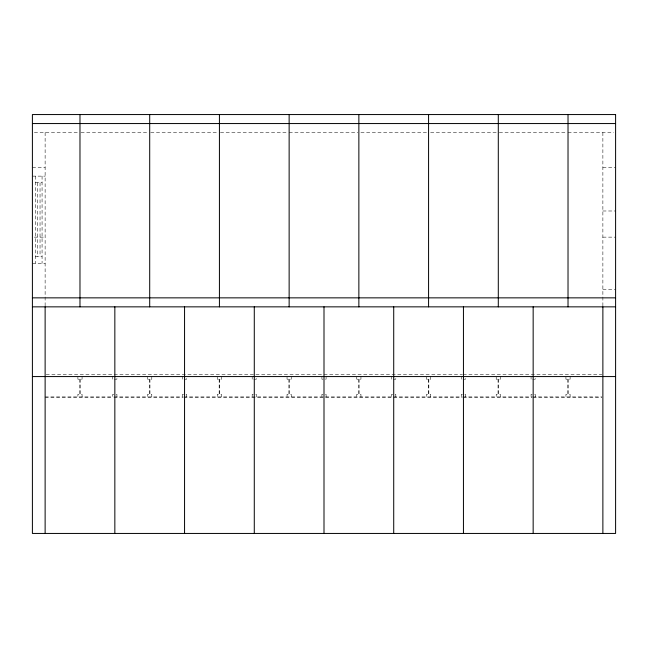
<?xml version="1.0" encoding="UTF-8"?>
<svg xmlns="http://www.w3.org/2000/svg" width="648" height="648" viewBox="0 0 648 648"><rect width="100%" height="100%" fill="white"/><g stroke="black" fill="none" stroke-linecap="round" stroke-linejoin="round"><path stroke-width="0.49" stroke-dasharray="3.24 2.43" d="M34.36 132.556L78.967 132.556M80.992 132.556L148.692 132.556M150.717 132.556L217.404 132.556M220.433 132.556L287.121 132.556M289.138 132.556L357.85 132.556M360.879 132.556L427.567 132.556M430.596 132.556L498.296 132.556M499.308 132.556L567.008 132.556M568.021 132.556L613.64 132.556M32.4 167.411L45.125 167.411M602.875 167.411L615.6 167.411M32.4 176.126L45.125 176.126M35.454 182.752L42.071 182.752M602.875 210.989L615.6 210.989M34.36 237.136L45.125 237.136M602.875 237.136L615.6 237.136M35.454 256.657L42.071 256.657M32.4 263.274L45.125 263.274M602.875 289.421L615.6 289.421M46.13 374.568L462.405 374.568M463.182 374.568L601.862 374.568M114.421 379.185L116.932 379.185L116.932 376.569M184.145 379.185L186.656 379.185L186.656 376.569M253.862 379.185L256.373 379.185L256.373 376.569M393.304 379.185L395.815 379.185L395.815 376.569M463.02 379.185L465.531 379.185L465.531 376.569M532.737 379.185L535.248 379.185L535.248 376.569M45.125 396.908L112.946 396.908M113.959 396.908L182.793 396.908M183.805 396.908L462.17 396.908M463.02 396.908L532.016 396.908M532.737 396.908L601.862 396.908M45.125 397.629L112.946 397.629M113.959 397.629L182.793 397.629M183.805 397.629L462.17 397.629M463.182 397.629L532.016 397.629M533.029 397.629L601.862 397.629M602.875 132.556L602.875 305.84M570.11 376.569L570.11 379.185L565.923 379.185L565.923 376.569M570.11 396.908L570.11 394.292L565.923 394.292L565.923 396.908M568.28 379.185L568.28 394.292M567.753 379.185L567.753 394.292M535.248 396.908L535.248 394.292L531.068 394.292L531.068 396.908M531.068 376.569L531.068 379.185M500.386 376.569L500.386 379.185L496.206 379.185L496.206 376.569M500.386 396.908L500.386 394.292L496.206 394.292L496.206 396.908M498.563 379.185L498.563 394.292M498.037 379.185L498.037 394.292M465.531 396.908L465.531 394.292L461.344 394.292L461.344 396.908M461.344 376.569L461.344 379.185M430.669 376.569L430.669 379.185L426.489 379.185L426.489 376.569M430.669 396.908L430.669 394.292L426.489 394.292L426.489 396.908M428.838 379.185L428.838 394.292M428.32 379.185L428.32 394.292M395.815 396.908L395.815 394.292L391.627 394.292L391.627 396.908M391.627 376.569L391.627 379.185M360.952 376.569L360.952 379.185L356.764 379.185L356.764 376.569M360.952 396.908L360.952 394.292L356.764 394.292L356.764 396.908M359.122 379.185L359.122 394.292M358.595 379.185L358.595 394.292M326.09 376.569L326.09 379.185L321.91 379.185L321.91 376.569M326.09 396.908L326.09 394.292L321.91 394.292L321.91 396.908M291.236 376.569L291.236 379.185L287.048 379.185L287.048 376.569M291.236 396.908L291.236 394.292L287.048 394.292L287.048 396.908M289.405 379.185L289.405 394.292M288.878 379.185L288.878 394.292M256.373 396.908L256.373 394.292L252.185 394.292L252.185 396.908M252.185 376.569L252.185 379.185M221.511 376.569L221.511 379.185L217.331 379.185L217.331 376.569M221.511 396.908L221.511 394.292L217.331 394.292L217.331 396.908M219.68 379.185L219.68 394.292M219.162 379.185L219.162 394.292M186.656 396.908L186.656 394.292L182.469 394.292L182.469 396.908M182.469 376.569L182.469 379.185M151.794 376.569L151.794 379.185L147.614 379.185L147.614 376.569M151.794 396.908L151.794 394.292L147.614 394.292L147.614 396.908M149.963 379.185L149.963 394.292M149.437 379.185L149.437 394.292M116.932 396.908L116.932 394.292L112.752 394.292L112.752 396.908M112.752 376.569L112.752 379.185M82.077 376.569L82.077 379.185L77.89 379.185L77.89 376.569M82.077 396.908L82.077 394.292L77.89 394.292L77.89 396.908M80.247 379.185L80.247 394.292M79.72 379.185L79.72 394.292M45.125 132.556L45.125 305.84M42.071 176.126L42.071 263.274M40.038 182.752L40.038 256.657M37.487 182.752L37.487 256.657M35.454 176.126L35.454 263.274"/><path stroke-width="0.97" d="M32.4 123.557L615.6 123.557M32.4 297.853L615.6 297.853M32.4 306.852L615.6 306.852M32.4 376.569L615.6 376.569M602.875 306.852L602.875 533.442M568.021 114.558L568.021 306.852M533.158 306.852L533.158 533.442M498.296 114.558L498.296 306.852M463.442 306.852L463.442 533.442M428.579 114.558L428.579 306.852M393.717 306.852L393.717 533.442M358.862 114.558L358.862 306.852M324 306.852L324 533.442M289.138 114.558L289.138 306.852M254.283 306.852L254.283 533.442M219.421 114.558L219.421 306.852M184.559 306.852L184.559 533.442M149.704 114.558L149.704 306.852M114.842 306.852L114.842 533.442M79.979 114.558L79.979 306.852M45.125 306.852L45.125 533.442M615.6 114.558L32.4 114.558L32.4 533.442L615.6 533.442L615.6 114.558"/></g></svg>
